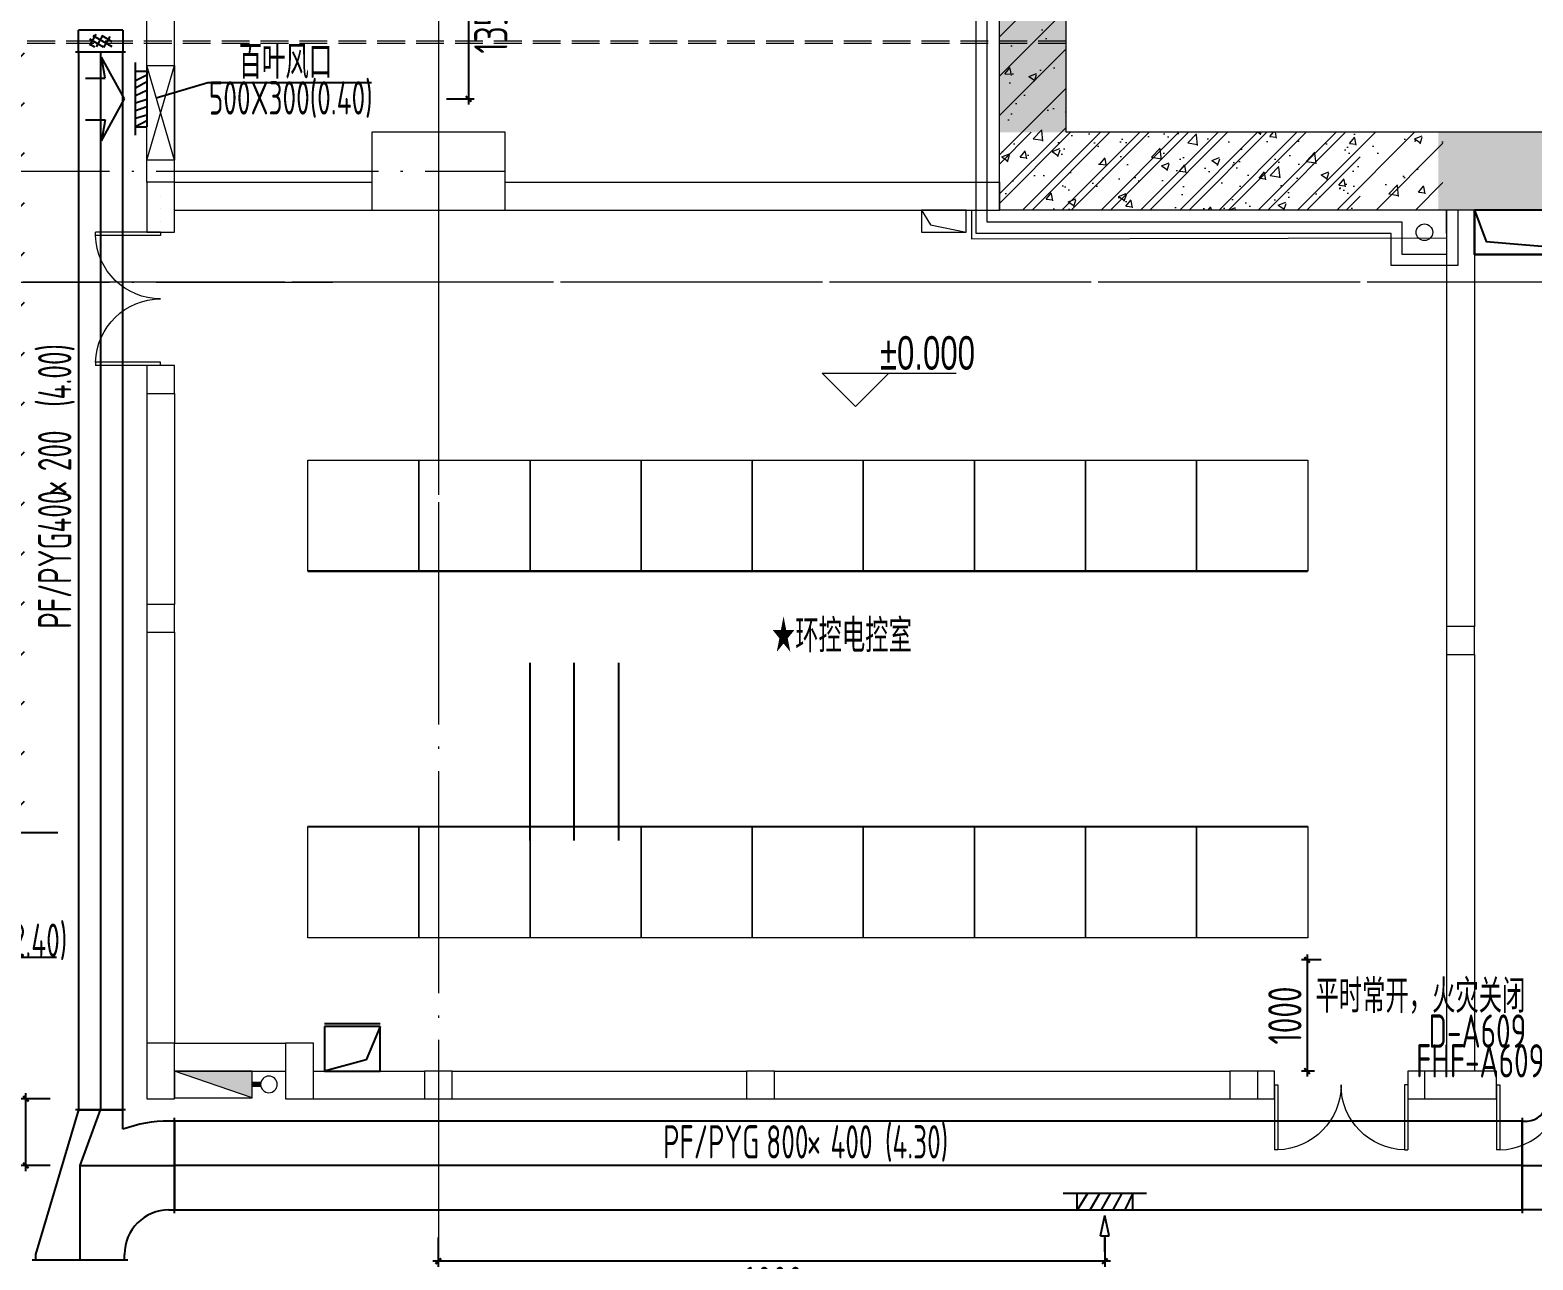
# Model space of a CAD drawing. Extents: x 13114849 to 13479250, y 160225 to 278773.
# Drawn here: x 13261722 to 13275250, y 195759 to 206830 of the extents above; entities that cross this region are included whole.
import ezdxf

# ---------------------------------------------------------------- set-up
doc = ezdxf.new("R2010")
doc.units = 0
doc.header["$LTSCALE"] = 1000
doc.header["$MEASUREMENT"] = 0
for name, pattern in [('CENTER2', [28.575, 19.05, -3.175, 3.175, -3.175]), ('DASH', [0.35, 0.25, -0.1]), ('DOTE', [2.42, 2, -0.2, 0.02, -0.2])]:
    doc.linetypes.add(name, pattern=pattern)
for name, color, linetype in [('DUCT-X-P标注', 7, 'Continuous'), ('DUCT-X-P风口', 7, 'Continuous'), ('DUCT-X-S标注', 7, 'Continuous'), ('DUCT-X-S管', 3, 'Continuous'), ('DUCT-X-S风口', 7, 'Continuous'), ('DUCT-X-YP中心线', 5, 'CENTER2'), ('DUCT-X-YP标注', 7, 'Continuous'), ('DUCT-X-YP法兰', 2, 'Continuous'), ('DUCT-X-YP管', 31, 'Continuous'), ('DUCT-X-YP管端线', 2, 'Continuous'), ('DUCT-X-YP阀门', 7, 'Continuous'), ('Hvac-Hide', 8, 'Continuous')]:
    doc.layers.add(name, color=color, linetype=linetype)
doc.layers.add('建筑底图', color=8, linetype='Continuous', lineweight=13)
doc.styles.add('67', font='gbenor.shx', dxfattribs={"width": 0.7, "bigfont": 'hztxt.shx'})
doc.styles.add('C', font='HZTXT_E', dxfattribs={"width": 0.7, "bigfont": 'HZTXT'})
doc.styles.add('du', font='gbenor.shx', dxfattribs={"width": 0.8, "bigfont": 'hztxt.shx'})
doc.dimstyles.new('67', dxfattribs={"dimscale": 100, "dimtxt": 3, "dimasz": 0.5, "dimexe": 0.5, "dimexo": 2, "dimgap": 0.5, "dimtad": 2, "dimdec": 0, "dimrnd": 5, "dimzin": 0, "dimdsep": 46, "dimtxsty": 'du', "dimblk": 'ARCHTICK', "dimcen": 0, "dimdle": 0.5, "dimclrd": 256, "dimclre": 256, "dimclrt": 256, "dimazin": 0, "dimtfac": 1, "dimtdec": 0, "dimtix": 1, "dimtmove": 2, "dimatfit": 3, "dimfxl": 1, "dimtolj": 1, "dimtzin": 0, "dimlwd": -1, "dimlwe": -1, "dimarcsym": 0})
pattern_1 = [(45, (-59395.76, -568125), (-176.7766953, 176.7766953), []), (50, (-59395.76, -568125), (717.260183, -62.752135), [75, -825]), (355, (-59395.76, -568125), (-138.751334, 752.192134), [60, -660]), (100.4514, (-59336, -568130.2), (578.50938, 689.439542), [63.74019, -701.142112]), (46.1842, (-59395.8, -567925), (1067.24105, -165.519014), [112.5, -1237.5]), (96.6356, (-59306.8, -567938.8), (934.662706, 974.11787), [95.61029, -1051.713]), (351.1842, (-59395.8, -567925), (934.661945, 974.1186), [90, -990]), (21, (-59295.76, -567975), (596.907052, -402.61889), [75, -825]), (326, (-59295.76, -567975), (243.31533, 725.150045), [60, -660]), (71.4514, (-59246, -568008.55), (840.22263, 322.530497), [63.74019, -701.142112]), (37.5, (-59395.76, -568125), (12.1598553, 332.893854), [0, -652, 0, -670, 0, -662.5]), (7.5, (-59395.76, -568125), (263.069537, 394.411712), [0, -382, 0, -637, 0, -252.5]), (327.5, (-59618.76, -568125), (533.822436, -22.554872), [0, -250, 0, -780, 0, -1035]), (317.5, (-59718.76, -568125), (583.18617, 100.104982), [0, -325, 0, -518, 0, -735])]
pattern_2 = [(45, (793255.26, 8e-09), (-176.7766953, 176.7766953), []), (50, (793255.26, 8e-09), (717.260183, -62.752135), [75, -825]), (355, (793255.26, 8e-09), (-138.751334, 752.192134), [60, -660]), (100.4514, (793315, -5.2), (578.50938, 689.439542), [63.74019, -701.14211]), (46.1842, (793255.26, 200), (1067.24105, -165.519014), [112.5, -1237.5]), (96.6356, (793344.2, 186.2), (934.662706, 974.11787), [95.61029, -1051.713]), (351.1842, (793255.3, 200), (934.66195, 974.1186), [90, -990]), (21, (793355.26, 150), (596.907052, -402.61889), [75, -825]), (326, (793355.26, 150), (243.31533, 725.150045), [60, -660]), (71.4514, (793405, 116.45), (840.22263, 322.530497), [63.74019, -701.14211]), (37.5, (793255.26, 8e-09), (12.1598553, 332.893854), [0, -652, 0, -670, 0, -662.5]), (7.5, (793255.26, 8e-09), (263.069537, 394.411712), [0, -382, 0, -637, 0, -252.5]), (327.5, (793032.26, 8e-09), (533.822436, -22.554872), [0, -250, 0, -780, 0, -1035]), (317.5, (792932.26, 8e-09), (583.18617, 100.104982), [0, -325, 0, -518, 0, -735])]

# ---------------------------------------------------------------- blocks, each defined once
blk = doc.blocks.new('$风口$00000152')
for p, q in [((150, 300), (150, -300)), ((0, 200), (150, 200)), ((0, 200), (0, -200)), ((0, 197), (150, 123)), ((-235, 31), (-235, -31)), ((-235, 31), (-50, 0)), ((0, 106), (150, 37)), ((0, 24), (150, -43)), ((-378, 0), (-235, 0)), ((-235, -31), (-50, 0)), ((0, -59), (150, -123)), ((0, -145), (145, -200)), ((0, -200), (150, -200))]:
    blk.add_line(p, q)
blk = doc.blocks.new('$风口$00000149')
for p, q in [((100, 262), (100, -262)), ((408, 301), (200, 0)), ((373, 150), (408, 301)), ((0, -200), (0, 200)), ((0, 158), (100, 200)), ((100, 200), (0, 200)), ((0, 118), (100, 140)), ((552, 150), (373, 150)), ((0, 58), (100, 85)), ((0, 3), (100, 31)), ((200, 0), (408, -301)), ((0, -61), (100, -23)), ((0, -123), (100, -78)), ((100, -132), (0, -174)), ((100, -200), (0, -200)), ((552, -150), (373, -150)), ((373, -150), (408, -301))]:
    blk.add_line(p, q)
blk = doc.blocks.new('_ArchTick')
at = {"color": 0, "linetype": 'ByBlock', "const_width": 0.4}
blk.add_lwpolyline([(-0.5, -0.5), (0.5, 0.5)], dxfattribs=at)
blk = doc.blocks.new('*D195')
at = {"layer": 'DUCT-X-P标注', "transparency": 16777216}
for p, q in [((13273345, 198460), (13273167, 198460)), ((13273217, 198510), (13273217, 197409)), ((13273285, 197459), (13273167, 197459))]:
    blk.add_line(p, q, dxfattribs=at)
at = {"layer": 'DUCT-X-P标注', "transparency": 16777216, "xscale": 50, "yscale": 50, "zscale": 50}
for p, rotation in [((13273217, 198460), 90), ((13273217, 197459), 270)]:
    blk.add_blockref('_ArchTick', p, dxfattribs=dict(at, rotation=rotation))
at = {"layer": 'DUCT-X-P标注', "transparency": 16777216, "insert": (13273017, 197959), "char_height": 300, "attachment_point": 5, "rotation": 90, "style": 'du'}
blk.add_mtext('\\A1;1000', dxfattribs=at)
blk = doc.blocks.new('*D147')
at = {"layer": 'DUCT-X-YP标注', "transparency": 16777216}
for p, q in [((13261685, 196559), (13261685, 197260)), ((13261902, 197210), (13261635, 197210)), ((13261902, 196609), (13261635, 196609))]:
    blk.add_line(p, q, dxfattribs=at)
at = {"layer": 'DUCT-X-YP标注', "transparency": 16777216, "xscale": 50, "yscale": 50, "zscale": 50}
for p, rotation in [((13261685, 197210), 90), ((13261685, 196609), 270)]:
    blk.add_blockref('_ArchTick', p, dxfattribs=dict(at, rotation=rotation))
at = {"layer": 'DUCT-X-YP标注', "transparency": 16777216, "insert": (13261485, 196909), "char_height": 300, "attachment_point": 5, "rotation": 90, "style": 'du'}
blk.add_mtext('\\A1;600', dxfattribs=at)
blk = doc.blocks.new('*D146')
at = {"layer": 'DUCT-X-YP标注', "transparency": 16777216}
for p, q in [((13265397, 195960), (13265397, 195698)), ((13271397, 195960), (13271397, 195698)), ((13271447, 195748), (13265347, 195748))]:
    blk.add_line(p, q, dxfattribs=at)
at = {"layer": 'DUCT-X-YP标注', "transparency": 16777216, "xscale": 50, "yscale": 50, "zscale": 50, "rotation": 180}
blk.add_blockref('_ArchTick', (13265397, 195748), dxfattribs=at)
at = {"layer": 'DUCT-X-YP标注', "transparency": 16777216, "xscale": 50, "yscale": 50, "zscale": 50}
blk.add_blockref('_ArchTick', (13271397, 195748), dxfattribs=at)
at = {"layer": 'DUCT-X-YP标注', "transparency": 16777216, "insert": (13268397, 195548), "char_height": 300, "attachment_point": 5, "style": 'du'}
blk.add_mtext('\\A1;6000', dxfattribs=at)
blk = doc.blocks.new('*D145')
at = {"layer": 'DUCT-X-YP标注', "transparency": 16777216}
for p, q in [((13262172, 195665), (13262172, 195521)), ((13262357, 195665), (13262357, 195521)), ((13262407, 195571), (13262122, 195571))]:
    blk.add_line(p, q, dxfattribs=at)
at = {"layer": 'DUCT-X-YP标注', "transparency": 16777216, "xscale": 50, "yscale": 50, "zscale": 50, "rotation": 180}
blk.add_blockref('_ArchTick', (13262172, 195571), dxfattribs=at)
at = {"layer": 'DUCT-X-YP标注', "transparency": 16777216, "xscale": 50, "yscale": 50, "zscale": 50}
blk.add_blockref('_ArchTick', (13262357, 195571), dxfattribs=at)
at = {"layer": 'DUCT-X-YP标注', "transparency": 16777216, "insert": (13262282, 195371), "char_height": 300, "attachment_point": 5, "style": 'du'}
blk.add_mtext('\\A1;185', dxfattribs=at)
blk = doc.blocks.new('*D144')
at = {"layer": 'DUCT-X-YP标注', "transparency": 16777216}
for p, q in [((13262357, 195665), (13262357, 195521)), ((13262772, 195665), (13262772, 195521)), ((13262307, 195571), (13262822, 195571))]:
    blk.add_line(p, q, dxfattribs=at)
at = {"layer": 'DUCT-X-YP标注', "transparency": 16777216, "xscale": 50, "yscale": 50, "zscale": 50, "rotation": 180}
blk.add_blockref('_ArchTick', (13262357, 195571), dxfattribs=at)
at = {"layer": 'DUCT-X-YP标注', "transparency": 16777216, "xscale": 50, "yscale": 50, "zscale": 50}
blk.add_blockref('_ArchTick', (13262772, 195571), dxfattribs=at)
at = {"layer": 'DUCT-X-YP标注', "transparency": 16777216, "insert": (13262871, 195371), "char_height": 300, "attachment_point": 5, "style": 'du'}
blk.add_mtext('\\A1;415', dxfattribs=at)
blk = doc.blocks.new('*D143')
at = {"layer": 'DUCT-X-P标注', "transparency": 16777216}
for p, q in [((13265472, 207560), (13265720, 207560)), ((13265670, 207610), (13265670, 206160)), ((13265472, 206210), (13265720, 206210))]:
    blk.add_line(p, q, dxfattribs=at)
at = {"layer": 'DUCT-X-P标注', "transparency": 16777216, "xscale": 50, "yscale": 50, "zscale": 50}
for p, rotation in [((13265670, 207560), 90), ((13265670, 206210), 270)]:
    blk.add_blockref('_ArchTick', p, dxfattribs=dict(at, rotation=rotation))
at = {"layer": 'DUCT-X-P标注', "transparency": 16777216, "insert": (13265870, 206885), "char_height": 300, "attachment_point": 5, "rotation": 90, "style": 'du'}
blk.add_mtext('\\A1;1350', dxfattribs=at)
blk = doc.blocks.new('_FZH')
blk.add_lwpolyline([(-0.5, -0.5), (0.5, -0.5), (0.5, 0.5), (-0.5, 0.5)], close=True)
blk = doc.blocks.new('$DorLib2D$00000002')
for p, q in [((-0.5, 0), (-0.5, 0.4875)), ((-0.475, 0.4875), (-0.5, 0.4875)), ((-0.475, 0), (-0.475, 0.4875)), ((0.475, 0), (0.475, 0.4875)), ((0.475, 0.4875), (0.5, 0.4875)), ((0.5, 0), (0.5, 0.4875)), ((-0.5, 0), (-0.475, 0)), ((0.5, 0), (0.475, 0))]:
    blk.add_line(p, q)
at = {"lineweight": 13}
for centre, start, end in [((-0.4875, 0), 0, 88.53072), ((0.4875, 0), 91.46928, 180)]:
    blk.add_arc(centre, 0.4875, start, end, dxfattribs=at)
blk = doc.blocks.new('3#消火栓')
at = {"ltscale": 3.5}
blk.add_hatch(color=256, dxfattribs=at).paths.add_polyline_path([(-350, 240), (-350, 0), (350, 240)])
blk.add_line((-350, 0), (350, 240))
at = {"const_width": 50}
blk.add_lwpolyline([(-350, 120), (-425, 120)], dxfattribs=at)
blk.add_lwpolyline([(-350, 240), (350, 240), (350, 0), (-350, 0)], close=True)
blk.add_circle((-500, 120), 75)

msp = doc.modelspace()

# ---------------------------------------------------------------- hatches: boundary and pattern name
at = {"layer": 'DUCT-X-S管'}
h = msp.add_hatch(dxfattribs=at)
h.set_pattern_fill('ANSI31', color=8, scale=200)
h.set_pattern_definition([(45, (0, 0), (-224.506403, 224.506403), [])])
h.paths.add_polyline_path([(13249447.6, 209819.5), (13249247.6, 209819.5), (13249247.6, 209019.5), (13249447.6, 209019.5)])
h.paths.add_polyline_path([(13251249.3, 209419.5), (13249447.8, 209419.5), (13249447.8, 209019.5), (13251249.3, 209019.5)])
h.paths.add_polyline_path([(13251249.3, 209819.5), (13249447.8, 209819.5), (13249447.8, 209419.5), (13251249.3, 209419.5)])
h.paths.add_polyline_path([(13251249.5, 209819.5), (13251249.5, 209419.5), (13252049.5, 209419.5)], flags=17)
h.paths.add_polyline_path([(13252049.5, 209419.5), (13251249.5, 209419.5), (13251249.5, 209019.5)])
h.paths.add_polyline_path([(13252049.5, 209819.5), (13251249.5, 209819.5), (13252049.5, 209419.5)], flags=17)
h.paths.add_polyline_path([(13252049.5, 209419.5), (13251249.5, 209019.5), (13252049.5, 209019.5)])
h.paths.add_polyline_path([(13249247.4, 209819.5), (13248747.4, 209819.5), (13248747.4, 209419.5), (13249247.4, 209419.5)])
h.paths.add_polyline_path([(13249247.4, 209419.5), (13248747.4, 209419.5), (13248747.4, 209019.5), (13249247.4, 209019.5)])
h.paths.add_polyline_path([(13249247.4, 208619.5), (13248747.4, 208619.5), (13248747.4, 208219.5), (13249247.4, 208219.5)])
h.paths.add_polyline_path([(13249247.4, 208219.5), (13248747.4, 208219.5), (13248747.4, 207819.5), (13249247.4, 207819.5)])
h.paths.add_polyline_path([(13251198.6, 208619.5), (13249447.8, 208619.5), (13249447.8, 208219.5), (13251198.6, 208219.5)])
h.paths.add_polyline_path([(13249447.6, 208619.5), (13249247.6, 208619.5), (13249247.6, 207819.5), (13249447.6, 207819.5)])
h.paths.add_polyline_path([(13251198.6, 208219.5), (13249447.8, 208219.5), (13249447.8, 207819.5), (13251198.6, 207819.5)])
h.paths.add_polyline_path([(13251198.8, 208619.5), (13251198.8, 208219.5), (13251998.8, 208219.5)])
h.paths.add_polyline_path([(13251998.8, 208219.5), (13251198.8, 208219.5), (13251198.8, 207819.5)], flags=17)
h.paths.add_polyline_path([(13251998.8, 208219.5), (13251198.8, 207819.5), (13251998.8, 207819.5)], flags=17)
h.paths.add_polyline_path([(13251998.8, 208619.5), (13251198.8, 208619.5), (13251998.8, 208219.5)])
h.paths.add_polyline_path([(13252850.3, 209419.5), (13252850.3, 209019.5), (13253650.3, 209019.5)], flags=17)
h.paths.add_polyline_path([(13253650.3, 209819.5), (13252850.3, 209819.5), (13252850.3, 209419.5)])
h.paths.add_polyline_path([(13253650.3, 209819.5), (13252850.3, 209419.5), (13253650.3, 209419.5)])
h.paths.add_polyline_path([(13253650.3, 209419.5), (13252850.3, 209419.5), (13253650.3, 209019.5)], flags=17)
h.paths.add_polyline_path([(13256072.3, 209419.5), (13253650.5, 209419.5), (13253650.5, 209019.5), (13256072.3, 209019.5)])
h.paths.add_polyline_path([(13256072.3, 209819.5), (13253650.5, 209819.5), (13253650.5, 209419.5), (13256072.3, 209419.5)])
h.paths.add_polyline_path([(13256072.3, 208619.5), (13253599.8, 208619.5), (13253599.8, 208219.5), (13256072.3, 208219.5)])
h.paths.add_polyline_path([(13256072.3, 208219.5), (13253599.8, 208219.5), (13253599.8, 207819.5), (13256072.3, 207819.5)])
h.paths.add_polyline_path([(13253599.6, 208619.5), (13252799.6, 208219.5), (13253599.6, 208219.5)], flags=17)
h.paths.add_polyline_path([(13253599.6, 208219.5), (13252799.6, 208219.5), (13253599.6, 207819.5)])
h.paths.add_polyline_path([(13252799.6, 208219.5), (13252799.6, 207819.5), (13253599.6, 207819.5)])
h.paths.add_polyline_path([(13253599.6, 208619.5), (13252799.6, 208619.5), (13252799.6, 208219.5)], flags=17)
h.paths.add_polyline_path([(13256272.5, 208619.5), (13256072.5, 208619.5), (13256072.5, 207819.5), (13256272.5, 207819.5)])
h.paths.add_polyline_path([(13256772.8, 208619.5), (13256272.7, 208619.5), (13256272.7, 208219.5), (13256772.8, 208219.5)])
h.paths.add_polyline_path([(13256772.8, 208219.5), (13256272.7, 208219.5), (13256272.7, 207819.5), (13256772.8, 207819.5)])
h.paths.add_polyline_path([(13256773.7, 209419.5), (13256272.7, 209419.5), (13256272.7, 209019.5), (13256773.7, 209019.5)])
h.paths.add_polyline_path([(13256272.5, 209819.5), (13256072.5, 209819.5), (13256072.5, 209019.5), (13256272.5, 209019.5)])
h.paths.add_polyline_path([(13256773.7, 209819.5), (13256272.7, 209819.5), (13256272.7, 209419.5), (13256773.7, 209419.5)])
h.paths.add_polyline_path([(13259710, 209819.5), (13259397.2, 209819.5), (13259397.2, 209419.5), (13259710, 209419.5)])
h.paths.add_polyline_path([(13259810.2, 209642), (13259810.2, 209819.5), (13259710.2, 209819.5), (13259710.2, 209019.5), (13259910.2, 209019.5), (13259910.2, 209819.5), (13259810.2, 209819.5)])
h.paths.add_polyline_path([(13260223.1, 209819.5), (13259910.4, 209819.5), (13259910.4, 209419.5), (13260223.1, 209419.5)])
h.paths.add_polyline_path([(13259710, 209419.5), (13259397.2, 209419.5), (13259397.2, 209019.5), (13259710, 209019.5)])
h.paths.add_polyline_path([(13260223.1, 209419.5), (13259910.4, 209419.5), (13259910.4, 209019.5), (13260223.1, 209019.5)])
h.paths.add_polyline_path([(13260423.3, 209819.5), (13260223.3, 209819.5), (13260223.3, 209019.5), (13260423.3, 209019.5)])
h.paths.add_polyline_path([(13260702.2, 209819.5), (13260423.5, 209819.5), (13260423.5, 209419.5), (13260702.2, 209419.5)])
h.paths.add_polyline_path([(13260702.2, 209419.5), (13260423.5, 209419.5), (13260423.5, 209019.5), (13260702.2, 209019.5)])
h.paths.add_polyline_path([(13261272.4, 209939.5), (13261272.4, 209989.5), (13260872.4, 209989.5), (13260872.4, 209939.5, -0.4142136), (13260752.4, 209819.5), (13260702.4, 209819.5), (13260702.4, 209419.5), (13260752.4, 209419.5, 0.4142136)], flags=17)
h.paths.add_polyline_path([(13261672.4, 209989.5), (13261272.4, 209989.5), (13261272.4, 209939.5, -0.4142136), (13260752.4, 209419.5), (13260702.4, 209419.5), (13260702.4, 209019.5), (13261672.4, 209019.5)])
h.paths.add_polyline_path([(13261272.4, 212034.1), (13260872.4, 212034.1), (13260872.4, 209989.7), (13261272.4, 209989.7)])
h.paths.add_polyline_path([(13261672.4, 212034.1), (13261272.4, 212034.1), (13261272.4, 209989.7), (13261672.4, 209989.7)])
h.paths.add_polyline_path([(13261272.4, 214612.7), (13260872.4, 214612.7), (13260872.4, 212234.5), (13261272.4, 212234.5)])
h.paths.add_polyline_path([(13261672.4, 214612.7), (13261272.4, 214612.7), (13261272.4, 212234.5), (13261672.4, 212234.5)])
h.paths.add_polyline_path([(13261672.4, 212234.3), (13260872.4, 212234.3), (13260872.4, 212034.3), (13261672.4, 212034.3)])
h.paths.add_polyline_path([(13261572.4, 215112.9), (13260772.4, 215112.9), (13260872.4, 214612.9), (13261272.4, 214612.9)])
h.paths.add_polyline_path([(13262372.4, 215112.9), (13261572.4, 215112.9), (13261272.4, 214612.9), (13261672.4, 214612.9)])
h.paths.add_polyline_path([(13262372.4, 215332.6), (13261572.4, 215332.6), (13261572.4, 215113.1), (13262372.4, 215113.1)])
h.paths.add_polyline_path([(13262372.4, 215532.8), (13260772.4, 215532.8), (13260772.4, 215332.8), (13262372.4, 215332.8)])
h.paths.add_polyline_path([(13261572.4, 215784.5), (13260772.4, 215784.5), (13260772.4, 215533), (13261572.4, 215533)])
h.paths.add_polyline_path([(13261572.4, 215332.6), (13260772.4, 215332.6), (13260772.4, 215113.1), (13261572.4, 215113.1)])
h.paths.add_polyline_path([(13262372.4, 215784.5), (13261572.4, 215784.5), (13261572.4, 215533), (13262372.4, 215533)])
h.paths.add_polyline_path([(13259910.2, 208619.5), (13259810.2, 208619.5), (13259810.2, 208442), (13259820.4, 208440), (13259829.7, 208431.6), (13259833.1, 208419.5), (13259830.8, 208411.5), (13259827.1, 208404.1), (13259820, 208399.7), (13259810.2, 208395.9), (13259810.2, 208397.1), (13259799.9, 208399), (13259790.7, 208407.4), (13259787.2, 208419.5), (13259790.7, 208431.6), (13259799.9, 208440), (13259810.2, 208442), (13259810.2, 208619.5), (13259710.2, 208619.5), (13259710.2, 207819.5), (13259910.2, 207819.5)])
h.paths.add_polyline_path([(13260222.2, 208219.5), (13259910.4, 208219.5), (13259910.4, 207819.5), (13260222.2, 207819.5)])
h.paths.add_polyline_path([(13259710, 208619.5), (13259396.3, 208619.5), (13259396.3, 208219.5), (13259710, 208219.5)])
h.paths.add_polyline_path([(13259710, 208219.5), (13259396.3, 208219.5), (13259396.3, 207819.5), (13259710, 207819.5)])
h.paths.add_polyline_path([(13260422.4, 208619.5), (13260222.4, 208619.5), (13260222.4, 207819.5), (13260422.4, 207819.5)])
h.paths.add_polyline_path([(13260222.2, 208619.5), (13259910.4, 208619.5), (13259910.4, 208219.5), (13260222.2, 208219.5)])
h.paths.add_polyline_path([(13260702.2, 208619.5), (13260422.6, 208619.5), (13260422.6, 208219.5), (13260702.2, 208219.5)])
h.paths.add_polyline_path([(13260702.2, 208219.5), (13260422.6, 208219.5), (13260422.6, 207819.5), (13260702.2, 207819.5)])
h.paths.add_polyline_path([(13261672.4, 208619.5), (13260702.4, 208619.5), (13260702.4, 208219.5), (13260752.4, 208219.5, -0.4142136), (13261272.4, 207699.5), (13261272.4, 207649.5), (13261672.4, 207649.5)])
h.paths.add_polyline_path([(13260752.4, 208219.5), (13260702.4, 208219.5), (13260702.4, 207819.5), (13260752.4, 207819.5, -0.4142136), (13260872.4, 207699.5), (13260872.4, 207649.5), (13261272.4, 207649.5), (13261272.4, 207699.5, 0.4142136)], flags=17)
h.paths.add_polyline_path([(13261272.4, 207649.3), (13260872.4, 207649.3), (13260872.4, 206829.7), (13261272.4, 206829.7)])
h.paths.add_polyline_path([(13261672.4, 207649.3), (13261272.4, 207649.3), (13261272.4, 206829.7), (13261672.4, 206829.7)])
h.paths.add_polyline_path([(13261272.4, 206629.3), (13260872.4, 206629.3), (13260872.4, 199597.2), (13261272.4, 199597.2)])
h.paths.add_polyline_path([(13261672.4, 206629.3), (13261272.4, 206629.3), (13261272.4, 199597.2), (13261672.4, 199597.2)])
h.paths.add_polyline_path([(13261672.4, 206829.5), (13260872.4, 206829.5), (13260872.4, 206629.5), (13261672.4, 206629.5)])
h.paths.add_polyline_path([(13298012.2, 197010), (13296334.1, 197010), (13296334.1, 196610), (13298012.2, 196610)])
h.paths.add_polyline_path([(13298012.2, 196610), (13296334.1, 196610), (13296334.1, 196210), (13298012.2, 196210)])
h.paths.add_polyline_path([(13298062.4, 196610), (13298012.4, 196610), (13298012.4, 196210), (13298062.4, 196210, -0.4142136), (13298222.4, 196050), (13298222.4, 196000), (13298622.4, 196000), (13298622.4, 196050, 0.4142136)], flags=17)
h.paths.add_polyline_path([(13299022.4, 197010), (13298012.4, 197010), (13298012.4, 196610), (13298062.4, 196610, -0.4142136), (13298622.4, 196050), (13298622.4, 196000), (13299022.4, 196000)])
h.paths.add_polyline_path([(13298622.4, 195999.8), (13298222.4, 195999.8), (13298222.4, 195899.5), (13298622.4, 195899.5)])
h.paths.add_polyline_path([(13299022.4, 195999.8), (13298622.4, 195999.8), (13298622.4, 195899.5), (13299022.4, 195899.5)])
h.paths.add_polyline_path([(13298622.4, 195899.3), (13298222.4, 195899.3), (13297822.4, 195399.3), (13298622.4, 195399.3)])
h.paths.add_polyline_path([(13299022.4, 195899.3), (13298622.4, 195899.3), (13298622.4, 195399.3), (13299422.4, 195399.3)])
h.paths.add_polyline_path([(13299422.4, 195309.7), (13297822.4, 195309.7), (13297822.4, 195109.7), (13299422.4, 195109.7)])
h.paths.add_polyline_path([(13299422.4, 195399.1), (13298622.4, 195399.1), (13298622.4, 195309.9), (13299422.4, 195309.9)])
h.paths.add_polyline_path([(13298622.4, 195399.1), (13297822.4, 195399.1), (13297822.4, 195309.9), (13298622.4, 195309.9)])
h.paths.add_polyline_path([(13298622.4, 195109.5), (13297822.4, 195109.5), (13297822.4, 194859.5), (13298622.4, 194859.5)])
h.paths.add_polyline_path([(13299422.4, 195109.5), (13298622.4, 195109.5), (13298622.4, 194859.5), (13299422.4, 194859.5)])
at = {"layer": '建筑底图'}
h = msp.add_hatch(dxfattribs=at)
h.set_pattern_fill('钢筋混凝土,_O', color=8, scale=100)
h.set_pattern_definition(pattern_1)
h.paths.add_polyline_path([(13237197.4, 223959.5), (13237197.4, 205909.5), (13237797.4, 205909.5), (13237797.4, 211909.5), (13238547.4, 211909.5), (13238547.4, 212409.5), (13237797.4, 212409.5), (13237797.4, 215409.5), (13238547.4, 215409.5), (13238547.4, 215909.5), (13237797.4, 215909.5), (13237797.4, 223359.5), (13243297.4, 223359.5), (13243297.4, 215909.5), (13242547.4, 215909.5), (13242547.4, 215409.5), (13243297.4, 215409.5), (13243297.4, 212409.5), (13242547.4, 212409.5), (13242547.4, 211909.5), (13243297.4, 211909.5), (13243297.4, 205909.5), (13243797.4, 205909.5), (13243797.4, 210028.5), (13243797.4, 215409.5), (13244497.4, 215409.5), (13244497.4, 215909.5), (13243797.4, 215909.5), (13243797.4, 223359.5), (13259397.4, 223359.5), (13259397.4, 220759.5), (13248747.4, 220759.5), (13248747.4, 215909.5), (13247497.4, 215909.5), (13247497.4, 215409.5), (13248747.4, 215409.5), (13248747.4, 212709.5), (13248747.4, 210019.5), (13249247.4, 210019.5), (13249247.4, 210028.5), (13249247.4, 212709.5), (13249247.4, 220259.5), (13259397.4, 220259.5), (13259397.4, 216959.5), (13260997.4, 216959.5), (13260997.4, 217459.5), (13259897.4, 217459.5), (13259897.4, 223359.5), (13262497.4, 223359.5), (13262497.4, 217459.5), (13262197.4, 217459.5), (13262197.4, 216959.5), (13262497.4, 216959.5), (13262497.4, 215159.5), (13270447.4, 215159.5), (13270447.4, 205909.5), (13271047.4, 205909.5), (13271047.4, 210028.5), (13271047.4, 223959.5)])
h.paths.add_polyline_path([(13262997.4, 223359.5), (13270447.4, 223359.5), (13270447.4, 215559.5), (13262997.4, 215559.5)], flags=16)
h = msp.add_hatch(dxfattribs=at)
h.set_pattern_fill('钢筋混凝土', color=8, scale=100, style=0)
h.set_pattern_definition(pattern_2)
h.paths.add_polyline_path([(13270447.4, 205209.5), (13271047.4, 205209.5), (13271047.4, 210028.5), (13270447.4, 210028.5)])
h = msp.add_hatch(dxfattribs=at)
h.set_pattern_fill('钢筋混凝土', color=8, scale=100, style=0)
h.set_pattern_definition(pattern_1)
h.paths.add_polyline_path([(13273694.5, 205909.5), (13271047.4, 205909.5), (13270447.4, 205909.5), (13270447.4, 205209.5), (13273694.5, 205209.5)])
h = msp.add_hatch(dxfattribs=at)
h.set_pattern_fill('钢筋混凝土', color=8, scale=100, style=0)
h.set_pattern_definition(pattern_2)
h.paths.add_polyline_path([(13274439.3, 205909.5), (13271047.4, 205909.5), (13271047.4, 205209.5), (13274439.3, 205209.5)])
h = msp.add_hatch(dxfattribs=at)
h.set_pattern_fill('钢筋混凝土', color=8, scale=100, style=0)
h.set_pattern_definition(pattern_2)
h.paths.add_polyline_path([(13274397.4, 205209.5), (13311597.4, 205209.5), (13311597.4, 205909.5), (13274397.4, 205909.5)])

# ---------------------------------------------------------------- linework, layer by layer
at = {"layer": 'DUCT-X-P标注'}
msp.add_line((13264795.3, 206353.6), (13263321.8, 206353.6), dxfattribs=at)
msp.add_lwpolyline([(13263321.8, 206353.6), (13262858.3, 206217.3)], dxfattribs=at)
at = {"layer": 'DUCT-X-S标注'}
msp.add_lwpolyline([(13261972.4, 199602.7), (13261384.9, 199602.7), (13261308.4, 199392.7), (13261234.4, 199812.7), (13261159.9, 199602.7), (13260572.4, 199602.7)], dxfattribs=at)
at = {"layer": 'DUCT-X-S标注', "elevation": 2800}
msp.add_lwpolyline([(13260058.5, 199255), (13259770.5, 198485), (13261961, 198485)], dxfattribs=at)
at = {"layer": 'DUCT-X-YP中心线'}
for p, q in [((13262357.4, 206629.3), (13262357.4, 197109.5)), ((13262172.4, 196609.3), (13262357.4, 197109.3)), ((13262172.4, 196609.3), (13263022.4, 196609.3)), ((13262172.4, 195759.3), (13262172.4, 196609.3)), ((13275152.1, 196609.6), (13263022.6, 196609.3)), ((13275152.3, 196609.6), (13275522.3, 196609.6))]:
    msp.add_line(p, q, dxfattribs=at)
at = {"layer": 'DUCT-X-YP法兰'}
for p, q in [((13262582.4, 206629.4), (13262132.4, 206629.4)), ((13262582.4, 197109.4), (13262132.4, 197109.4)), ((13263022.5, 196179.3), (13263022.5, 197039.3)), ((13275152.2, 197039.6), (13275152.2, 196179.6)), ((13261742.4, 195759.2), (13262602.4, 195759.2))]:
    msp.add_line(p, q, dxfattribs=at)
at = {"layer": 'DUCT-X-YP管'}
for p, q in [((13262157.4, 206629.5), (13262157.4, 206829.5)), ((13262557.4, 206829.5), (13262557.4, 206629.5)), ((13262557.4, 206629.3), (13262157.4, 206629.3)), ((13262157.4, 206629.3), (13262157.4, 197109.5)), ((13262557.4, 197109.5), (13262557.4, 206629.3)), ((13262157.4, 197109.3), (13261772.4, 195809.3)), ((13262157.4, 197109.5), (13262557.4, 197109.5)), ((13262557.4, 196935.3), (13262557.4, 197109.3)), ((13263022.4, 197009.3), (13262972.3, 197009.3)), ((13275152.1, 197009.6), (13263022.6, 197009.3)), ((13263022.6, 197009.3), (13263022.6, 196209.3)), ((13275152.1, 196209.6), (13275152.1, 197009.6)), ((13275152.3, 197009.6), (13275202.3, 197009.6)), ((13262972.4, 196209.3), (13263022.4, 196209.3)), ((13263022.6, 196209.3), (13275152.1, 196209.6)), ((13275202.3, 196209.6), (13275152.3, 196209.6)), ((13275782.3, 196209.6), (13275202.3, 196209.6)), ((13261772.4, 195809.3), (13261772.4, 195759.3)), ((13262572.4, 195759.3), (13262572.4, 195809.3))]:
    msp.add_line(p, q, dxfattribs=at)
for centre, radius, start, end in [((13275202.3, 197169.6), 160, 270.00118, 359.99948), ((13262972.4, 195809.3), 1200, 90.00118, 110.23267), ((13262972.4, 195809.3), 400, 90.00118, 180)]:
    msp.add_arc(centre, radius, start, end, dxfattribs=at)
at = {"layer": 'DUCT-X-YP管端线'}
for p, q in [((13262557.4, 206829.5), (13262157.4, 206829.5)), ((13262557.4, 206629.5), (13262157.4, 206629.5)), ((13262557.4, 197109.3), (13262157.4, 197109.3)), ((13263022.4, 196209.3), (13263022.4, 197009.3)), ((13275152.3, 196209.6), (13275152.3, 197009.6)), ((13261772.4, 195759.3), (13262572.4, 195759.3))]:
    msp.add_line(p, q, dxfattribs=at)
at = {"layer": 'DUCT-X-YP阀门'}
for p, q in [((13262257.4, 206750.9), (13262381, 206679.5)), ((13262257.4, 206704.7), (13262301, 206679.5)), ((13262259, 206691.1), (13262316.7, 206791.1)), ((13262287.8, 206779.5), (13262457.4, 206681.6)), ((13262320.2, 206679.5), (13262378, 206779.5)), ((13262367.8, 206779.5), (13262457.4, 206727.8)), ((13262385, 206671.4), (13262442.7, 206771.4))]:
    msp.add_line(p, q, dxfattribs=at)
at = {"layer": 'Hvac-Hide'}
for p, q in [((13266220.9, 201134.7), (13266220.9, 199534.7)), ((13266620.9, 199534.7), (13266620.9, 201134.7)), ((13267020.9, 199534.7), (13267020.9, 201134.7)), ((13264872.4, 197884.5), (13264372.4, 197884.5)), ((13264372.4, 197859.5), (13264372.4, 197459.5)), ((13264872.4, 197859.5), (13264372.4, 197859.5)), ((13264872.4, 197859.5), (13264747.4, 197559.5)), ((13264872.4, 197459.5), (13264872.4, 197859.5)), ((13264747.4, 197559.5), (13264372.4, 197459.5)), ((13264372.4, 197459.5), (13264872.4, 197459.5))]:
    msp.add_line(p, q, dxfattribs=at)
at = {"layer": '建筑底图', "color": 8, "linetype": 'DOTE'}
for p, q in [((13265397.4, 226059.5), (13265397.4, 202646.5)), ((13265397.4, 212259.5), (13265397.4, 180083)), ((13255597.4, 205559.5), (13265997.4, 205559.5)), ((13255597.4, 205559.5), (13265997.4, 205559.5)), ((13474197.4, 204559.5), (13119297.4, 204559.5)), ((13273694.5, 204559.5), (13235028, 204559.5)), ((13255597.4, 204559.5), (13264447.4, 204559.5))]:
    msp.add_line(p, q, dxfattribs=at)
at = {"layer": '建筑底图', "color": 8}
for p, q in [((13271047.4, 205909.5), (13271047.4, 223959.5)), ((13270447.4, 205209.5), (13270447.4, 215159.5)), ((13270447.4, 205209.5), (13270447.4, 210028.5)), ((13271047.4, 205909.5), (13271047.4, 210028.5)), ((13271047.4, 205909.5), (13271047.4, 210028.5)), ((13262772.4, 205459.5), (13262772.4, 208584.5)), ((13263022.4, 205459.5), (13263022.4, 208584.5)), ((13273694.5, 205909.5, -0.2), (13271047.4, 205909.5)), ((13311597.4, 205909.5), (13271047.4, 205909.5)), ((13263022.4, 205459.5), (13264797.4, 205459.5)), ((13265997.4, 205459.5), (13270447.4, 205459.5)), ((13270447.4, 205459.5), (13270447.4, 205209.5)), ((13262897.4, 205334.5), (13262897.4, 205334.5)), ((13262897.4, 205334.5), (13262897.4, 205334.5)), ((13262897.4, 205222), (13262897.4, 205222)), ((13262897.4, 205222), (13262897.4, 205222)), ((13262897.4, 205109.5), (13262897.4, 205109.5)), ((13262897.4, 205109.5), (13262897.4, 205109.5)), ((13263022.4, 205209.5), (13264797.4, 205209.5)), ((13265997.4, 205209.5), (13270447.4, 205209.5)), ((13269747.4, 205209.5), (13269826.8, 205075.5)), ((13269747.4, 205209.5), (13269826.8, 205075.5)), ((13273694.5, 205209.5), (13270447.4, 205209.5)), ((13310897.4, 205209.5), (13270447.4, 205209.5)), ((13274722.4, 205209.5), (13274472.4, 205209.5)), ((13274472.4, 205209.5), (13274472.4, 201459.5)), ((13274472.4, 204999.5), (13274472.4, 205209.5)), ((13274722.4, 205209.5), (13274722.4, 201459.5)), ((13269826.8, 205075.5), (13270147.4, 205009.5)), ((13269826.8, 205075.5), (13270147.4, 205009.5)), ((13262772.4, 203559.5), (13262772.4, 201659.5)), ((13263022.4, 203559.5), (13263022.4, 201659.5)), ((13262772.4, 201409.5), (13262772.4, 197709.5)), ((13263022.4, 201409.5), (13263022.4, 197709.5)), ((13274472.4, 201209.5), (13274472.4, 197459.5)), ((13274722.4, 201209.5), (13274722.4, 197459.5)), ((13263022.4, 197709.5), (13264022.4, 197709.5)), ((13263022.4, 197459.5), (13264022.4, 197459.5)), ((13264272.4, 197459.5), (13265272.4, 197459.5)), ((13265522.4, 197459.5), (13268172.4, 197459.5)), ((13268422.4, 197459.5), (13272522.4, 197459.5)), ((13272922.4, 197459.5), (13272772.4, 197459.5)), ((13272922.4, 197209.5), (13272922.4, 197459.5)), ((13274122.4, 197459.5), (13274122.4, 197209.5)), ((13274272.4, 197459.5), (13274122.4, 197459.5)), ((13264272.4, 197209.5), (13265272.4, 197209.5)), ((13265522.4, 197209.5), (13268172.4, 197209.5)), ((13268422.4, 197209.5), (13272522.4, 197209.5)), ((13272772.4, 197209.5), (13272922.4, 197209.5)), ((13274122.4, 197209.5), (13274272.4, 197209.5))]:
    msp.add_line(p, q, dxfattribs=at)
at = {"layer": '建筑底图', "color": 8, "linetype": 'DASH'}
for p, q in [((13271047.4, 206729.5), (13237197.4, 206729.5)), ((13271047.4, 206729.5), (13237197.4, 206729.5)), ((13271047.4, 206709.5), (13237197.4, 206709.5)), ((13271047.4, 206709.5), (13237197.4, 206709.5))]:
    msp.add_line(p, q, dxfattribs=at)
at = {"layer": '建筑底图'}
for p, q in [((13268853.5, 203740.7), (13270059.6, 203740.7)), ((13269153.5, 203440.7), (13268853.5, 203740.7)), ((13269153.5, 203440.7), (13269453.5, 203740.7))]:
    msp.add_line(p, q, dxfattribs=at)
at = {"layer": '建筑底图', "color": 8}
for points in [[(13421797.4, 205259.5), (13333997.4, 205259.5), (13333997.4, 208709.5), (13334747.4, 208709.5), (13334747.4, 214309.5), (13333997.4, 214309.5), (13333997.4, 224709.5), (13294898.3, 224709.5), (13294898.3, 217009.5), (13299947.4, 217009.5), (13299947.4, 207109.5), (13319627.4, 207109.5), (13319627.4, 205259.5), (13311597.4, 205259.5), (13311597.4, 205909.5), (13271047.4, 205909.5), (13271047.4, 223959.5), (13237197.4, 223959.5), (13237197.4, 205909.5), (13207597.4, 205909.5)], [(13274572.4, 205209.5), (13274572.4, 204709.5), (13273972.4, 204709.5), (13273972.4, 204999.5), (13270237.4, 204999.5), (13270237.4, 215159.5)], [(13274472.4, 205209.5), (13274472.4, 204809.5), (13274072.4, 204809.5), (13274072.4, 205099.5), (13270337.4, 205099.5), (13270337.4, 215159.5)], [(13263022.4, 205659.5), (13262772.4, 206509.5)], [(13262772.4, 205659.5), (13263022.4, 206509.5)], [(13270197.4, 205209.5), (13270197.4, 204949.8), (13274472.4, 204959.5)], [(13273222.4, 201959.5), (13264222.4, 201959.5)], [(13273222.4, 199659.5), (13264222.4, 199659.5)]]:
    msp.add_lwpolyline(points, dxfattribs=at)
for points in [[(13263022.4, 205659.5), (13262772.4, 205659.5), (13262772.4, 206509.5), (13263022.4, 206509.5)], [(13270147.4, 205209.5), (13269747.4, 205209.5), (13269747.4, 205009.5), (13270147.4, 205009.5)], [(13270147.4, 205209.5), (13269747.4, 205209.5), (13269747.4, 205009.5), (13270147.4, 205009.5)], [(13265222.4, 201959.5), (13264222.4, 201959.5), (13264222.4, 202959.5), (13265222.4, 202959.5)], [(13266222.4, 201959.5), (13265222.4, 201959.5), (13265222.4, 202959.5), (13266222.4, 202959.5)], [(13267222.4, 201959.5), (13266222.4, 201959.5), (13266222.4, 202959.5), (13267222.4, 202959.5)], [(13268222.4, 201959.5), (13267222.4, 201959.5), (13267222.4, 202959.5), (13268222.4, 202959.5)], [(13269222.4, 201959.5), (13268222.4, 201959.5), (13268222.4, 202959.5), (13269222.4, 202959.5)], [(13270222.4, 201959.5), (13269222.4, 201959.5), (13269222.4, 202959.5), (13270222.4, 202959.5)], [(13271222.4, 201959.5), (13270222.4, 201959.5), (13270222.4, 202959.5), (13271222.4, 202959.5)], [(13272222.4, 201959.5), (13271222.4, 201959.5), (13271222.4, 202959.5), (13272222.4, 202959.5)], [(13273222.4, 201959.5), (13272222.4, 201959.5), (13272222.4, 202959.5), (13273222.4, 202959.5)], [(13265222.4, 198659.5), (13264222.4, 198659.5), (13264222.4, 199659.5), (13265222.4, 199659.5)], [(13266222.4, 198659.5), (13265222.4, 198659.5), (13265222.4, 199659.5), (13266222.4, 199659.5)], [(13267222.4, 198659.5), (13266222.4, 198659.5), (13266222.4, 199659.5), (13267222.4, 199659.5)], [(13268222.4, 198659.5), (13267222.4, 198659.5), (13267222.4, 199659.5), (13268222.4, 199659.5)], [(13269222.4, 198659.5), (13268222.4, 198659.5), (13268222.4, 199659.5), (13269222.4, 199659.5)], [(13270222.4, 198659.5), (13269222.4, 198659.5), (13269222.4, 199659.5), (13270222.4, 199659.5)], [(13271222.4, 198659.5), (13270222.4, 198659.5), (13270222.4, 199659.5), (13271222.4, 199659.5)], [(13272222.4, 198659.5), (13271222.4, 198659.5), (13271222.4, 199659.5), (13272222.4, 199659.5)], [(13273222.4, 198659.5), (13272222.4, 198659.5), (13272222.4, 199659.5), (13273222.4, 199659.5)]]:
    msp.add_lwpolyline(points, close=True, dxfattribs=at)
at = {"layer": '建筑底图', "color": 8, "lineweight": -3}
for points in [[(13276222.4, 204809.5), (13276222.4, 205209.5), (13274722.4, 205209.5), (13274722.4, 204809.5)], [(13274722.4, 205209.5), (13274830.3, 204925.5), (13276222.4, 204809.5), (13274722.4, 204809.5)]]:
    msp.add_lwpolyline(points, close=True, dxfattribs=at)
at = {"layer": '建筑底图', "color": 8, "const_width": 20}
for points in [[(13264222.4, 201959.5), (13273222.4, 201959.5)], [(13264222.4, 199659.5), (13273222.4, 199659.5)]]:
    msp.add_lwpolyline(points, dxfattribs=at)
at = {"layer": '建筑底图', "color": 8}
msp.add_circle((13274272.4, 205009.5), 75, dxfattribs=at)
msp.add_circle((13274272.4, 205009.5), 75, dxfattribs=at)
msp.add_circle((13274272.4, 205009.5), 75, dxfattribs=at)

# ---------------------------------------------------------------- block references
at = {"layer": 'DUCT-X-P风口', "yscale": 1.25, "rotation": 89.99999999999999}
msp.add_blockref('$风口$00000152', (13271397.4, 196209.7, 3500), dxfattribs=at)
at = {"layer": 'DUCT-X-S风口', "yscale": 1.25, "rotation": 180}
msp.add_blockref('$风口$00000149', (13262772.4, 206209.5, 3500), dxfattribs=at)
at = {"layer": '建筑底图', "color": 8}
for name, p, xscale, yscale, zscale, rotation in [('_FZH', (13265397.4, 205559.5), 700, 1200, 1200, 270), ('$DorLib2D$00000002', (13262897.4, 204409.5), 1200, -1200, 1200, 270), ('_FZH', (13262897.4, 203684.5), 250, 250, 250, 270), ('_FZH', (13262897.4, 201534.5), 250, 250, 250, 270), ('_FZH', (13274597.4, 201334.5), 250, 250, 250, 270), ('_FZH', (13262897.4, 197459.5), 500.0000016919803, 250, 250, 270.0000000565625), ('_FZH', (13264147.4, 197459.5), 500.0000016919803, 250, 250, 270.0000000565625), ('_FZH', (13265397.4, 197334.5), 250, 250, 250, 270), ('_FZH', (13268297.4, 197334.5), 250, 250, 250, 270), ('_FZH', (13272647.4, 197334.5), 250, 250, 250, 270), ('_FZH', (13274597.4, 197334.5), 249.9999999623979, 650.0000001806766, 650.0000001806766, 270), ('$DorLib2D$00000002', (13273522.4, 197334.5), 1200, -1200, 1200, 359.9999999995365), ('$DorLib2D$00000002', (13275522.4, 197334.5), -1200, -1200, -1200, 359.999999999622)]:
    msp.add_blockref(name, p, dxfattribs=dict(at, xscale=xscale, yscale=yscale, zscale=zscale, rotation=rotation))
at = {"layer": '建筑底图', "color": 8, "xscale": 250.0000000111759, "yscale": 449.9992613309296, "zscale": 449.9992613309296}
msp.add_blockref('_FZH', (13262897.4, 205234.5), dxfattribs=at)
at = {"layer": '建筑底图', "color": 8, "ltscale": 100, "xscale": -1}
msp.add_blockref('3#消火栓', (13263372.6, 197219.5), dxfattribs=at)

# ---------------------------------------------------------------- texts
at = {"layer": 'DUCT-X-P标注'}
for s, style, width, p in [('百叶风口', 'du', 0.7, (13263600.8, 206391.2)), ('500X300(0.40)', 'du', 0.7, (13263331.9, 206068.8)), ('平时常开，火灾关闭', 'du', 0.7, (13273291.5, 197983.4)), ('FHF-A609', '67', 0.75, (13274197.5, 197401.7, 2035))]:
    msp.add_text(s, height=300, dxfattribs=dict(at, style=style, width=width)).set_placement(p)
at = {"layer": 'DUCT-X-S标注', "color": 7, "style": '67', "width": 0.7}
msp.add_text('(2.40)', height=300, dxfattribs=at).set_placement((13261491.4, 198487.2, 2800))
at = {"layer": 'DUCT-X-S标注', "style": '67', "width": 0.75}
msp.add_text('D-A609', height=300, dxfattribs=at).set_placement((13274310.8, 197669.2, -950))
at = {"layer": 'DUCT-X-YP标注', "color": 7, "style": '67', "width": 0.7}
for s, rotation, p in [('(4.00)', 89.99987, (13262094.4, 203437.8, 4100)), ('200', 89.99987, (13262094.4, 202858.7, 4100)), ('PF/PYG400', 89.99987, (13262094.4, 201441.2, 4100)), ('×', 89.99987, (13262094.4, 202648.7, 4100)), ('PF/PYG', 0.00118, (13267420.6, 196671.9)), ('800', 0.00118, (13268348.9, 196671.9)), ('400', 0.00118, (13268926.4, 196672)), ('(4.30)', 0.00118, (13269417.2, 196672)), ('×', 0.00118, (13268716.4, 196671.9))]:
    msp.add_text(s, height=300, rotation=rotation, dxfattribs=at).set_placement(p)
at = {"layer": '建筑底图', "style": 'C', "width": 0.7}
msp.add_text('%%P0.000', height=300, dxfattribs=at).set_placement((13269371.3, 203773.7))
at = {"layer": '建筑底图', "color": 8, "style": 'C', "width": 0.7}
msp.add_text('★环控电控室', height=300, dxfattribs=at).set_placement((13268399.6, 201226.8))

# ---------------------------------------------------------------- dimensions: what is measured, and where the dimension line sits
at = {"layer": 'DUCT-X-P标注'}
for base, p1, p2, picture, middle in [((13265670.5, 206209.5), (13265272.4, 207559.5), (13265272.5, 206209.5, 4100), '*D143', (13265870.5, 206884.5)), ((13273216.6, 197458.9), (13273545, 198459.5, 3690), (13273485, 197458.9, 4400), '*D195', (13273016.6, 197959.2))]:
    dim = msp.add_linear_dim(base=base, p1=p1, p2=p2, angle=90, dimstyle='67', dxfattribs=at)
    dim.commit()
    dim.dimension.update_dxf_attribs({"geometry": picture, "text_midpoint": middle})
at = {"layer": 'DUCT-X-YP标注'}
dim = msp.add_linear_dim(base=(13261684.6, 197209.5), p1=(13262102.2, 196609.3, 4500), p2=(13262102, 197209.5), angle=90, dimstyle='67', dxfattribs=at)
dim.commit()
dim.dimension.update_dxf_attribs({"geometry": '*D147', "text_midpoint": (13261484.6, 196909.4)})
dim = msp.add_linear_dim(base=(13265397.4, 195747.5), p1=(13271397.4, 196159.7, 3500), p2=(13265397.4, 196159.7), dimstyle='67', dxfattribs=at)
dim.commit()
dim.dimension.update_dxf_attribs({"geometry": '*D146', "text_midpoint": (13268397.4, 195547.5)})
for base, p2, picture, middle in [((13262172.4, 195571), (13262172.4, 195864.7), '*D145', (13262281.5, 195371)), ((13262772.4, 195571), (13262772.4, 195864.7), '*D144', (13262871, 195371))]:
    dim = msp.add_linear_dim(base=base, p1=(13262357.4, 195864.7), p2=p2, dimstyle='67', dxfattribs=at)
    dim.commit()
    dim.dimension.update_dxf_attribs({"geometry": picture, "text_midpoint": middle, "dimtype": 128})

doc.saveas('drawing.dxf')
